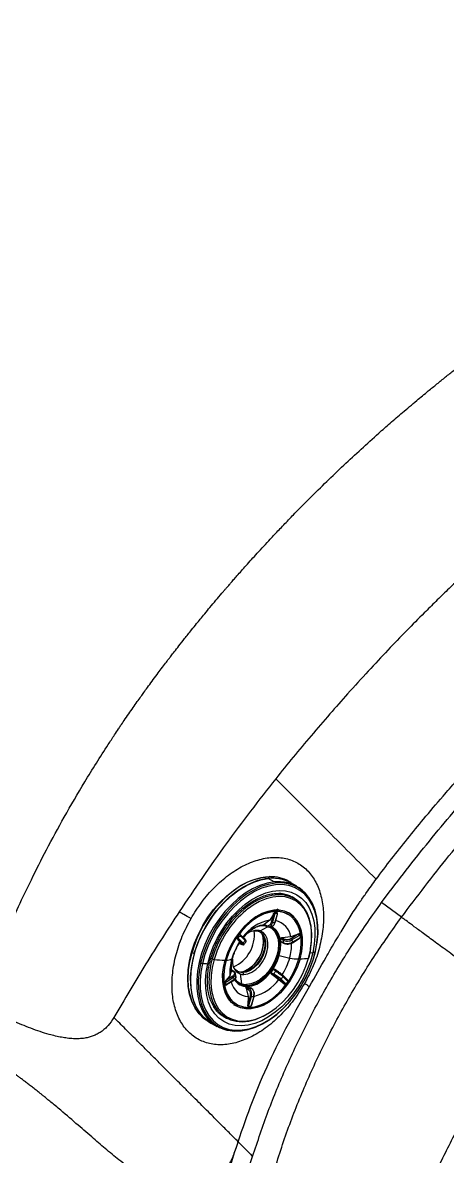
# Model space of a CAD drawing. Extents: x 943 to 1030, y 781 to 934.
# Drawn here: x 971 to 976.25, y 850.8 to 864.8 of the extents above; entities that cross this region are included whole.
import ezdxf

# ---------------------------------------------------------------- set-up
doc = ezdxf.new("R2010")
doc.units = 0
doc.header["$MEASUREMENT"] = 0
doc.layers.add('1', color=4, linetype='Continuous')

# ---------------------------------------------------------------- blocks, each defined once
blk = doc.blocks.new('AIRA')
at = {"layer": '1', "color": 3, "linetype": 'Continuous', "lineweight": 25}
for p, q in [((30.935, 51.023), (30.86, 51.066)), ((31.014, 51.026), (30.935, 51.023)), ((31.144, 51.015), (31.118, 51.03)), ((31.217, 50.969), (31.142, 51.012)), ((32.264, 50.768), (32.358, 50.895)), ((31.162, 50.835), (31.168, 50.832)), ((31.192, 50.812), (31.163, 50.83)), ((32.509, 50.587), (32.264, 50.768)), ((30.926, 50.625), (30.88, 50.549)), ((30.927, 50.625), (30.897, 50.52)), ((30.913, 50.516), (30.942, 50.621)), ((30.929, 50.631), (30.926, 50.625)), ((30.926, 50.625), (30.927, 50.625)), ((30.927, 50.625), (30.929, 50.631)), ((30.972, 50.621), (30.942, 50.516)), ((30.945, 50.518), (30.975, 50.623)), ((30.96, 50.658), (30.947, 50.666)), ((30.958, 50.654), (30.96, 50.654)), ((30.961, 50.639), (30.963, 50.639)), ((30.97, 50.691), (31.006, 50.672)), ((30.975, 50.622), (30.976, 50.629)), ((31.115, 50.618), (31.102, 50.626)), ((30.688, 50.418), (30.704, 50.42)), ((30.716, 50.424), (30.696, 50.423)), ((30.762, 50.418), (30.853, 50.469)), ((30.832, 50.477), (30.805, 50.491)), ((30.815, 50.487), (30.808, 50.487)), ((30.88, 50.549), (30.811, 50.496)), ((30.834, 50.483), (30.811, 50.496)), ((30.481, 50.317), (30.483, 50.314)), ((30.483, 50.314), (30.481, 50.317)), ((30.483, 50.314), (30.507, 50.282)), ((30.483, 50.314), (30.537, 50.262)), ((30.483, 50.314), (30.483, 50.314)), ((30.488, 50.353), (30.489, 50.354)), ((30.552, 50.268), (30.498, 50.319)), ((30.5, 50.344), (30.501, 50.345)), ((30.507, 50.282), (30.504, 50.274)), ((30.518, 50.369), (30.521, 50.366)), ((30.522, 50.365), (30.521, 50.366)), ((30.576, 50.314), (30.522, 50.365)), ((30.522, 50.352), (30.576, 50.301)), ((30.794, 50.373), (30.799, 50.364)), ((31.048, 50.303), (31.015, 50.323)), ((31.021, 50.286), (31.054, 50.268)), ((31.024, 50.281), (31.057, 50.263)), ((31.142, 50.344), (31.033, 50.332)), ((31.056, 50.318), (31.033, 50.332)), ((31.233, 50.377), (31.142, 50.344)), ((31.234, 50.377), (31.15, 50.323)), ((31.159, 50.31), (31.243, 50.363)), ((31.163, 50.271), (31.246, 50.324)), ((31.248, 50.33), (31.164, 50.277)), ((31.238, 50.379), (31.233, 50.377)), ((31.233, 50.377), (31.234, 50.377)), ((31.234, 50.377), (31.238, 50.379)), ((31.26, 50.357), (31.26, 50.355)), ((31.264, 50.361), (31.263, 50.363)), ((29.92, 50.152), (29.946, 50.137)), ((30.5, 50.268), (30.526, 50.255)), ((30.524, 50.256), (30.501, 50.268)), ((30.169, 50.072), (30.153, 50.081)), ((31.255, 50.072), (31.243, 50.078)), ((30.389, 49.864), (30.339, 49.806)), ((30.423, 49.859), (30.339, 49.806)), ((30.406, 49.931), (30.389, 49.864)), ((30.435, 49.918), (30.402, 49.938)), ((30.406, 49.931), (30.428, 49.918)), ((30.516, 49.886), (30.533, 49.766)), ((30.896, 49.904), (30.93, 49.886)), ((30.906, 49.882), (30.993, 49.819)), ((30.906, 49.882), (30.928, 49.87)), ((30.955, 49.921), (30.923, 49.941)), ((30.966, 49.927), (30.943, 49.941)), ((30.966, 49.927), (30.946, 49.939)), ((31.045, 49.868), (31.043, 49.868)), ((31.098, 49.816), (31.045, 49.868)), ((30.321, 49.764), (30.321, 49.765)), ((30.339, 49.806), (30.335, 49.803)), ((30.335, 49.803), (30.339, 49.806)), ((30.336, 49.766), (30.336, 49.767)), ((30.339, 49.806), (30.339, 49.806)), ((30.348, 49.792), (30.432, 49.846)), ((30.352, 49.754), (30.436, 49.807)), ((30.437, 49.813), (30.353, 49.759)), ((30.462, 49.85), (30.462, 49.856)), ((30.588, 49.727), (30.622, 49.709)), ((30.653, 49.709), (30.621, 49.728)), ((30.993, 49.819), (31.059, 49.765)), ((31.006, 49.816), (31.06, 49.765)), ((31.074, 49.77), (31.02, 49.821)), ((31.044, 49.855), (31.098, 49.803)), ((31.059, 49.765), (31.063, 49.762)), ((31.06, 49.765), (31.059, 49.765)), ((31.063, 49.762), (31.06, 49.765)), ((31.096, 49.778), (31.095, 49.777)), ((31.097, 49.817), (31.1, 49.814)), ((31.097, 49.774), (31.098, 49.776)), ((30.588, 49.71), (30.612, 49.606)), ((30.588, 49.71), (30.61, 49.697)), ((30.612, 49.606), (30.608, 49.505)), ((30.638, 49.61), (30.609, 49.505)), ((30.624, 49.501), (30.654, 49.606)), ((30.683, 49.606), (30.654, 49.501)), ((30.657, 49.503), (30.687, 49.607)), ((30.466, 49.513), (30.479, 49.505)), ((30.608, 49.505), (30.607, 49.5)), ((30.607, 49.5), (30.609, 49.505)), ((30.609, 49.505), (30.608, 49.505)), ((30.625, 49.476), (30.627, 49.476)), ((30.635, 49.483), (30.633, 49.483)), ((28.953, 49.349), (28.952, 49.347)), ((30.316, 49.355), (30.31, 49.359)), ((30.321, 49.357), (30.351, 49.34)), ((30.126, 49.293), (30.152, 49.279)), ((30.154, 49.282), (30.229, 49.239))]:
    blk.add_line(p, q, dxfattribs=at)
at = {"layer": '1', "color": 3, "linetype": 'Continuous', "lineweight": 25, "flags": 128}
for points in [[(29.957, 49.466), (29.954, 49.471), (29.917, 49.549), (29.89, 49.636), (29.873, 49.73), (29.868, 49.831), (29.873, 49.937), (29.888, 50.046), (29.915, 50.157), (29.951, 50.268), (29.998, 50.377), (30.053, 50.484), (30.116, 50.586), (30.187, 50.681), (30.264, 50.77), (30.346, 50.849), (30.431, 50.919), (30.52, 50.977), (30.61, 51.024), (30.699, 51.058), (30.788, 51.079), (30.874, 51.087)], [(30.154, 49.282), (30.128, 49.298), (30.067, 49.348), (30.015, 49.409), (29.972, 49.481), (29.939, 49.563), (29.916, 49.653), (29.904, 49.751), (29.902, 49.854), (29.912, 49.962), (29.932, 50.072), (29.963, 50.183), (30.004, 50.294), (30.054, 50.402), (30.113, 50.507), (30.179, 50.607), (30.253, 50.7), (30.332, 50.785), (30.416, 50.861), (30.503, 50.926), (30.592, 50.98), (30.682, 51.021), (30.772, 51.05), (30.86, 51.066)], [(29.946, 50.137), (29.983, 50.248), (30.029, 50.358), (30.085, 50.466), (30.149, 50.568), (30.22, 50.664), (30.297, 50.753), (30.379, 50.833), (30.466, 50.903), (30.555, 50.962), (30.645, 51.009), (30.735, 51.043), (30.824, 51.065), (30.911, 51.072), (30.993, 51.067), (31.071, 51.048), (31.143, 51.016), (31.191, 50.984)], [(30.935, 51.023), (30.847, 51.007), (30.757, 50.979), (30.667, 50.937), (30.578, 50.883), (30.49, 50.818), (30.407, 50.742), (30.327, 50.657), (30.254, 50.564), (30.187, 50.465), (30.129, 50.36), (30.078, 50.251), (30.038, 50.14), (30.007, 50.029)], [(31.324, 50.879), (31.314, 50.89), (31.254, 50.939), (31.186, 50.976), (31.112, 51), (31.032, 51.011), (30.948, 51.009), (30.86, 50.993), (30.771, 50.965), (30.682, 50.923), (30.593, 50.87), (30.506, 50.805), (30.423, 50.73), (30.344, 50.645), (30.271, 50.553), (30.205, 50.454), (30.147, 50.35), (30.097, 50.242), (30.057, 50.132), (30.026, 50.021)], [(31.445, 50.164), (31.465, 50.271), (31.474, 50.376), (31.473, 50.477), (31.461, 50.572), (31.439, 50.66), (31.407, 50.74), (31.365, 50.81), (31.314, 50.87), (31.254, 50.919), (31.188, 50.955), (31.115, 50.979), (31.036, 50.99), (30.953, 50.987), (30.868, 50.972), (30.78, 50.944), (30.692, 50.903), (30.605, 50.85), (30.52, 50.787), (30.438, 50.713), (30.361, 50.63), (30.289, 50.54), (30.224, 50.442), (30.167, 50.34), (30.118, 50.234), (30.078, 50.126), (30.048, 50.017)], [(30.114, 50.013), (30.143, 50.118), (30.182, 50.222), (30.23, 50.324), (30.287, 50.423), (30.351, 50.516), (30.422, 50.602), (30.498, 50.68), (30.578, 50.748), (30.661, 50.806), (30.746, 50.853), (30.831, 50.887), (30.915, 50.909), (30.996, 50.918), (31.074, 50.913), (31.147, 50.895), (31.214, 50.865), (31.274, 50.822), (31.326, 50.767), (31.369, 50.702), (31.402, 50.626), (31.425, 50.542), (31.438, 50.451), (31.44, 50.354), (31.432, 50.253), (31.413, 50.149)], [(31.361, 50.082), (31.384, 50.182), (31.398, 50.281), (31.4, 50.376), (31.392, 50.466), (31.373, 50.549), (31.344, 50.624), (31.306, 50.69), (31.258, 50.745), (31.202, 50.788), (31.139, 50.82), (31.07, 50.838), (30.995, 50.844), (30.917, 50.836), (30.837, 50.815), (30.755, 50.782), (30.674, 50.736), (30.616, 50.696)], [(31.385, 50.2), (31.396, 50.292), (31.399, 50.389), (31.391, 50.48), (31.372, 50.565), (31.342, 50.641), (31.303, 50.708), (31.255, 50.764), (31.198, 50.809), (31.133, 50.841), (31.063, 50.859), (30.987, 50.865), (30.907, 50.857), (30.825, 50.836), (30.742, 50.802), (30.66, 50.756), (30.644, 50.745)], [(31.448, 50.171), (31.468, 50.28), (31.478, 50.387), (31.477, 50.49), (31.464, 50.586), (31.442, 50.676), (31.409, 50.757), (31.366, 50.829), (31.324, 50.879)], [(31.213, 50.798), (31.184, 50.821), (31.158, 50.837)], [(31.168, 50.832), (31.202, 50.808), (31.221, 50.793)], [(31.255, 50.072), (31.276, 50.163), (31.286, 50.251), (31.284, 50.336), (31.272, 50.415), (31.249, 50.486), (31.216, 50.547), (31.174, 50.598), (31.122, 50.636), (31.064, 50.662), (30.999, 50.675), (30.93, 50.674), (30.858, 50.659), (30.784, 50.631), (30.71, 50.591), (30.638, 50.539), (30.57, 50.476), (30.506, 50.404), (30.449, 50.324), (30.4, 50.239), (30.359, 50.149), (30.328, 50.058)], [(30.96, 50.658), (30.888, 50.65), (30.813, 50.627), (30.738, 50.59), (30.664, 50.541), (30.593, 50.48), (30.527, 50.408), (30.467, 50.328), (30.416, 50.242), (30.374, 50.151), (30.342, 50.058)], [(31.241, 50.071), (31.262, 50.164), (31.271, 50.254), (31.269, 50.34), (31.254, 50.419), (31.229, 50.489), (31.192, 50.548), (31.146, 50.596), (31.091, 50.631), (31.028, 50.652), (30.96, 50.658)], [(30.868, 50.469), (30.903, 50.451), (30.939, 50.416), (30.966, 50.371), (30.983, 50.316), (30.989, 50.254), (30.984, 50.186), (30.968, 50.117), (30.942, 50.047), (30.907, 49.98), (30.864, 49.918), (30.815, 49.864), (30.761, 49.819), (30.705, 49.786), (30.648, 49.765), (30.593, 49.757)], [(30.597, 49.744), (30.654, 49.752), (30.713, 49.774), (30.771, 49.809), (30.827, 49.856), (30.878, 49.913), (30.922, 49.977), (30.958, 50.047), (30.984, 50.12), (30.999, 50.192), (31.003, 50.262), (30.995, 50.325), (30.976, 50.381), (30.947, 50.427), (30.908, 50.46), (30.891, 50.47)], [(30.808, 50.487), (30.751, 50.479), (30.719, 50.469)], [(30.818, 50.491), (30.759, 50.483), (30.741, 50.477)], [(30.998, 50.116), (31.013, 50.19), (31.017, 50.261), (31.009, 50.326), (30.99, 50.383), (30.959, 50.429), (30.92, 50.464), (30.89, 50.478)], [(30.494, 49.908), (30.503, 49.908), (30.552, 49.915), (30.602, 49.935), (30.651, 49.968), (30.697, 50.012), (30.737, 50.065), (30.769, 50.123), (30.792, 50.185), (30.805, 50.246), (30.806, 50.304), (30.796, 50.357), (30.777, 50.399)], [(30.799, 50.364), (30.812, 50.334), (30.821, 50.285), (30.82, 50.229), (30.808, 50.171), (30.787, 50.112), (30.756, 50.057), (30.718, 50.007), (30.675, 49.965), (30.628, 49.933), (30.581, 49.913), (30.534, 49.906)], [(30.76, 50.406), (30.772, 50.399), (30.8, 50.368), (30.82, 50.327), (30.829, 50.278), (30.828, 50.224), (30.817, 50.166), (30.795, 50.108), (30.765, 50.053), (30.728, 50.003), (30.685, 49.962), (30.639, 49.93), (30.591, 49.91), (30.546, 49.903)], [(30.562, 49.88), (30.61, 49.887), (30.659, 49.908), (30.707, 49.941), (30.752, 49.984), (30.791, 50.036), (30.823, 50.093), (30.845, 50.154), (30.857, 50.214), (30.859, 50.271), (30.849, 50.323), (30.829, 50.366), (30.799, 50.398), (30.762, 50.418)], [(29.878, 49.938), (29.893, 50.04), (29.92, 50.152)], [(31.413, 50.149), (31.384, 50.044), (31.345, 49.94), (31.297, 49.837), (31.24, 49.739), (31.176, 49.646), (31.105, 49.56), (31.029, 49.482), (30.949, 49.413), (30.866, 49.355), (30.781, 49.309), (30.696, 49.274), (30.612, 49.253), (30.531, 49.244), (30.453, 49.249), (30.38, 49.267), (30.313, 49.297), (30.253, 49.34), (30.201, 49.395), (30.158, 49.46), (30.125, 49.536), (30.102, 49.619), (30.089, 49.71), (30.087, 49.807), (30.095, 49.909), (30.114, 50.013)], [(30.226, 50.166), (30.226, 50.165), (30.192, 50.065)], [(30.393, 49.186), (30.442, 49.181), (30.527, 49.183), (30.614, 49.199), (30.703, 49.227), (30.792, 49.269), (30.881, 49.322), (30.968, 49.387), (31.051, 49.462), (31.13, 49.547), (31.203, 49.639), (31.269, 49.738), (31.327, 49.842), (31.377, 49.95), (31.418, 50.06), (31.448, 50.171)], [(29.946, 50.137), (29.92, 50.025), (29.904, 49.915), (29.899, 49.809), (29.904, 49.708), (29.921, 49.613), (29.948, 49.525), (29.986, 49.447), (30.033, 49.379), (30.089, 49.323), (30.153, 49.278), (30.204, 49.253)], [(30.007, 50.029), (29.987, 49.919), (29.977, 49.811), (29.978, 49.708), (29.99, 49.611), (30.013, 49.52), (30.046, 49.439), (30.08, 49.38)], [(30.026, 50.021), (30.006, 49.912), (29.996, 49.805), (29.998, 49.702), (30.01, 49.606), (30.032, 49.516), (30.065, 49.435), (30.108, 49.363), (30.16, 49.302), (30.22, 49.253), (30.288, 49.216), (30.363, 49.192), (30.393, 49.186)], [(30.048, 50.017), (30.028, 49.91), (30.019, 49.805), (30.02, 49.704), (30.032, 49.609), (30.054, 49.521), (30.087, 49.441), (30.129, 49.371), (30.18, 49.311), (30.239, 49.262), (30.306, 49.226), (30.379, 49.202), (30.457, 49.191), (30.54, 49.194), (30.626, 49.209), (30.713, 49.237), (30.801, 49.278), (30.888, 49.331), (30.973, 49.394), (31.055, 49.468), (31.098, 49.512)], [(30.192, 50.065), (30.169, 49.964), (30.156, 49.866), (30.153, 49.771), (30.161, 49.681), (30.18, 49.597), (30.209, 49.522), (30.247, 49.457), (30.295, 49.402), (30.351, 49.358), (30.414, 49.327), (30.483, 49.308), (30.558, 49.303), (30.636, 49.31), (30.696, 49.325)], [(31.255, 50.072), (31.224, 49.98), (31.183, 49.891), (31.134, 49.806), (31.077, 49.726), (31.013, 49.654), (30.945, 49.591), (30.873, 49.539), (30.799, 49.498), (30.725, 49.47), (30.653, 49.456), (30.584, 49.455), (30.519, 49.467), (30.461, 49.493), (30.409, 49.532), (30.367, 49.583), (30.334, 49.644), (30.311, 49.715), (30.299, 49.793), (30.297, 49.878), (30.307, 49.967), (30.328, 50.058)], [(30.342, 50.058), (30.321, 49.965), (30.312, 49.875), (30.314, 49.79), (30.329, 49.711), (30.355, 49.641), (30.391, 49.581), (30.437, 49.533), (30.492, 49.499), (30.555, 49.478), (30.623, 49.472)], [(30.602, 49.732), (30.66, 49.74), (30.72, 49.762), (30.78, 49.798), (30.837, 49.846), (30.889, 49.904), (30.935, 49.97), (30.971, 50.041), (30.998, 50.116)], [(30.623, 49.472), (30.696, 49.48), (30.77, 49.503), (30.846, 49.539), (30.92, 49.589), (30.991, 49.65), (31.056, 49.721), (31.116, 49.801), (31.167, 49.888), (31.209, 49.978), (31.241, 50.071)], [(30.696, 49.325), (30.716, 49.331), (30.798, 49.365), (30.879, 49.41), (30.959, 49.467), (31.035, 49.534), (31.107, 49.611), (31.173, 49.695), (31.233, 49.786), (31.284, 49.882), (31.327, 49.981), (31.361, 50.082)], [(30.126, 49.293), (30.063, 49.337), (30.007, 49.394), (29.96, 49.462), (29.922, 49.54), (29.895, 49.628), (29.878, 49.723), (29.872, 49.824), (29.878, 49.93), (29.878, 49.938)], [(30.466, 49.513), (30.424, 49.54), (30.378, 49.588), (30.341, 49.648), (30.316, 49.718), (30.301, 49.797), (30.299, 49.883), (30.304, 49.948)], [(30.546, 49.903), (30.504, 49.909), (30.479, 49.92)], [(30.13, 49.838), (30.129, 49.772), (30.138, 49.681), (30.157, 49.596), (30.186, 49.519), (30.225, 49.453), (30.274, 49.397), (30.331, 49.352), (30.395, 49.32), (30.466, 49.301), (30.541, 49.296), (30.621, 49.304), (30.703, 49.325), (30.786, 49.359), (30.795, 49.363)], [(31.094, 49.775), (31.095, 49.775), (31.096, 49.774), (31.096, 49.774), (31.097, 49.774), (31.097, 49.775), (31.096, 49.775), (31.096, 49.776), (31.095, 49.777)], [(30.457, 49.495), (30.506, 49.475), (30.571, 49.462), (30.64, 49.463), (30.712, 49.478), (30.786, 49.506), (30.86, 49.546), (30.915, 49.585)], [(30.683, 49.606), (30.685, 49.606), (30.686, 49.607), (30.687, 49.607), (30.687, 49.608), (30.687, 49.608), (30.686, 49.609), (30.685, 49.61), (30.684, 49.611)], [(30.312, 49.357), (30.343, 49.342), (30.372, 49.33)], [(30.381, 49.326), (30.337, 49.344), (30.316, 49.355)]]:
    blk.add_lwpolyline(points, dxfattribs=at)
at = {"layer": '1', "color": 3, "linetype": 'Continuous', "lineweight": 25}
for centre, radius, start, end in [((30.927, 50.311), 0.777, 93.1162, 127.3127), ((30.918, 50.607), 0.462, 61.032, 97.2626), ((30.879, 51.078), 0.0104, 59.3537, 121.4078), ((30.898, 50.64), 0.448, 60.6191, 91.7489), ((31, 50.59), 0.436, 36.8963, 88.1689), ((31.317, 49.763), 1.45, 126.4385, 164.4579), ((30.972, 50.508), 0.374, 59.2832, 86.502), ((31.354, 49.741), 1.23, 125.258, 164.4021), ((31.365, 49.737), 1.217, 127.9982, 159.3453), ((30.944, 50.657), 0.0365, 242.0836, 268.1202), ((31.007, 50.755), 0.0898, 234.7172, 239.9824), ((30.948, 50.644), 0.0146, 342.6473, 43.5061), ((30.949, 50.644), 0.0146, 342.6473, 43.5061), ((30.972, 50.625), 0.00344, 256.713, 323.4406), ((30.971, 50.037), 0.52, 100.1507, 144.9297), ((30.736, 50.18), 0.246, 99.3039, 127.5184), ((30.814, 50.184), 0.298, 92.9674, 123.9869), ((30.704, 50.442), 0.0216, 271.5038, 305.7387), ((30.719, 50.285), 0.14, 72.2507, 91.182), ((30.84, 50.422), 0.0729, 116.4067, 124.9287), ((30.802, 50.288), 0.194, 80.7963, 90.9707), ((30.838, 50.426), 0.0681, 113.5067, 116.339), ((30.914, 50.553), 0.0365, 242.0831, 268.1202), ((30.931, 50.254), 0.263, 87.6664, 93.9995), ((30.943, 50.52), 0.00354, 257.3487, 321.2875), ((30.902, 50.309), 0.242, 8.3523, 77.7718), ((31.151, 49.859), 0.77, 146.6994, 163.9332), ((30.256, 50.371), 0.435, 294.2233, 6.2717), ((30.487, 50.325), 0.0121, 250.3321, 329.0782), ((30.445, 50.283), 0.0813, 47.9345, 58.4486), ((30.447, 50.285), 0.0813, 47.9345, 58.4486), ((30.515, 50.359), 0.00988, 317.3193, 39.7912), ((31.168, 49.851), 0.744, 142.7708, 145.9372), ((30.399, 50.289), 0.405, 293.0054, 7.513), ((30.571, 50.309), 0.00689, 24.3777, 46.2447), ((30.567, 50.308), 0.0111, 320.6415, 20.1881), ((30.688, 50.253), 0.335, 5.607, 11.9863), ((30.721, 50.235), 0.335, 5.7811, 11.812), ((31.138, 50.305), 0.0214, 10.7988, 56.0064), ((30.768, 50.232), 0.398, 6.395, 11.1983), ((31.222, 50.359), 0.0214, 10.7989, 56.0054), ((31.243, 50.328), 0.00505, 310.8059, 19.2644), ((31.258, 50.362), 0.00557, 289.0886, 43.9921), ((31.257, 50.361), 0.00669, 295.0895, 1.8165), ((30.541, 50.274), 0.0121, 250.3302, 329.0785), ((30.027, 50.501), 1.458, 317.2853, 346.6285), ((30.561, 50.25), 0.59, 343.5454, 1.8048), ((31.161, 50.275), 0.00461, 233.9639, 295.4318), ((31.159, 50.275), 0.00526, 312.338, 17.7322), ((31.397, 50.218), 0.0705, 256.153, 283.2546), ((31.3, 50.438), 0.31, 291.3979, 297.9193), ((31.443, 50.169), 0.00508, 289.3005, 23.4226), ((30.05, 50.107), 0.0893, 241.3365, 254.6171), ((30.059, 50.134), 0.117, 253.8318, 264.9033), ((30.217, 52.022), 2.012, 265.1757, 267.0511), ((30.121, 50.032), 0.0201, 250.4153, 320.8667), ((31.153, 49.786), 1.025, 163.7931, 177.0701), ((30.199, 50.128), 0.0637, 242.3167, 264.1643), ((30.336, 51.582), 1.524, 264.6048, 269.7083), ((30.348, 50.206), 0.148, 267.744, 295.3556), ((30.967, 49.907), 0.58, 163.4453, 184.2907), ((30.854, 49.976), 0.451, 163.1449, 185.7806), ((30.398, 50.097), 0.0276, 297.4282, 341.7515), ((30.655, 50.052), 0.237, 175.4765, 200.9844), ((31.312, 51.086), 1.02, 252.0273, 259.5561), ((30.388, 50.296), 0.77, 326.6994, 343.9332), ((31.248, 50.705), 0.634, 259.0755, 269.4302), ((31.238, 50.804), 0.732, 271.3654, 279.6892), ((30.411, 49.842), 0.0214, 10.7988, 56.0065), ((30.561, 50.014), 0.135, 200.2279, 250.7279), ((30.559, 50.019), 0.14, 252.2507, 271.182), ((30.535, 49.885), 0.0213, 59.6049, 91.5427), ((30.525, 49.872), 0.037, 11.8146, 56.9051), ((30.402, 50.286), 0.625, 322.2512, 326.4568), ((30.435, 50.267), 0.625, 322.366, 326.3419), ((31.037, 49.861), 0.00988, 317.3192, 39.7914), ((30.327, 49.783), 0.0182, 252.3855, 301.4785), ((30.327, 49.781), 0.0182, 252.3855, 301.4785), ((30.327, 49.788), 0.0214, 10.7989, 56.0054), ((30.348, 49.758), 0.00526, 312.3382, 17.7321), ((30.633, 49.841), 0.236, 193.348, 264.8718), ((30.828, 49.89), 0.398, 186.395, 191.1983), ((30.432, 49.811), 0.00505, 310.8057, 19.2646), ((30.596, 49.912), 0.18, 211.7737, 271.9288), ((30.591, 49.92), 0.176, 214.5441, 271.9912), ((30.586, 49.927), 0.17, 217.0838, 251.6168), ((30.589, 49.943), 0.186, 252.2507, 271.182), ((30.601, 49.948), 0.221, 266.6279, 275.038), ((30.737, 49.794), 0.149, 194.3433, 199.6399), ((30.727, 49.791), 0.138, 199.632, 205.2055), ((30.557, 50.129), 0.535, 283.8527, 324.5882), ((31.01, 49.827), 0.0121, 250.3301, 329.0785), ((30.428, 50.271), 0.744, 322.7708, 325.9372), ((31.064, 49.776), 0.0121, 250.3321, 329.0782), ((31.095, 49.776), 0.0029, 4.2298, 66.8018), ((31.094, 49.811), 0.00688, 25.0208, 46.2506), ((31.09, 49.81), 0.0111, 320.6018, 20.6915), ((30.634, 49.929), 0.221, 266.8573, 274.8085), ((30.655, 49.642), 0.0365, 242.083, 268.1202), ((30.665, 49.869), 0.263, 267.6664, 273.9995), ((30.501, 49.685), 0.375, 212.534, 241.2389), ((30.432, 49.503), 0.0114, 327.6792, 50.4833), ((30.626, 49.537), 0.0365, 242.0836, 268.1202), ((30.625, 49.484), 0.00824, 261.091, 352.6908), ((30.626, 49.484), 0.0087, 276.3075, 351.3486), ((30.654, 49.505), 0.00354, 257.3491, 321.2871), ((30.444, 49.618), 0.435, 213.1677, 263.6809)]:
    blk.add_arc(centre, radius, start, end, dxfattribs=at)
for points, knots in [([(19.401, 53.874), (19.726, 54.199), (20.376, 54.85), (21.359, 55.833), (22.346, 56.82), (23.338, 57.812), (24.333, 58.806), (25.33, 59.803), (26.328, 60.801), (27.326, 61.799), (28.323, 62.797), (29.318, 63.792), (30.311, 64.785), (31.301, 65.775), (32.287, 66.761), (32.941, 67.414), (33.267, 67.741)], [0, 0, 0, 0, 0.071429, 0.142857, 0.214286, 0.285714, 0.357142, 0.42857, 0.499998, 0.571426, 0.642855, 0.714284, 0.785713, 0.857141, 0.928571, 1, 1, 1, 1]), ([(27.274, 49.527), (27.274, 49.527), (27.277, 49.533), (27.284, 49.554), (27.301, 49.598), (27.329, 49.67), (27.374, 49.786), (27.44, 49.951), (27.531, 50.173), (27.644, 50.435), (27.779, 50.733), (27.938, 51.065), (28.125, 51.434), (28.344, 51.837), (28.598, 52.272), (28.809, 52.608), (28.951, 52.825), (29.002, 52.902), (29.042, 52.961), (29.085, 53.024), (29.136, 53.098), (29.19, 53.176), (29.24, 53.247), (29.285, 53.31), (29.327, 53.368), (29.372, 53.431), (29.426, 53.505), (29.484, 53.582), (29.539, 53.657), (29.588, 53.721), (29.628, 53.773), (29.664, 53.82), (29.705, 53.873), (29.761, 53.945), (29.832, 54.035), (29.906, 54.127), (29.971, 54.207), (30.025, 54.274), (30.08, 54.341), (30.144, 54.418), (30.215, 54.503), (30.273, 54.57), (30.313, 54.618), (30.338, 54.647), (30.366, 54.679), (30.399, 54.717), (30.435, 54.759), (30.499, 54.831), (30.595, 54.94), (30.733, 55.092), (30.851, 55.22), (30.941, 55.316), (30.996, 55.374), (31.054, 55.435), (31.114, 55.497), (31.176, 55.561), (31.241, 55.627), (31.308, 55.695), (31.491, 55.879), (31.795, 56.174), (32.129, 56.479), (32.373, 56.694), (32.529, 56.828), (32.686, 56.961), (32.829, 57.079), (32.948, 57.175), (33.054, 57.261), (33.153, 57.339), (33.251, 57.415), (33.346, 57.488), (33.448, 57.565), (33.548, 57.64), (33.664, 57.725), (33.793, 57.818), (33.943, 57.922), (34.1, 58.03), (34.402, 58.232), (34.854, 58.516), (35.464, 58.863), (35.936, 59.105), (36.26, 59.26), (36.43, 59.339), (36.597, 59.415), (36.756, 59.484), (36.897, 59.545), (37.032, 59.601), (37.171, 59.658), (37.313, 59.715), (37.443, 59.765), (37.547, 59.804), (37.607, 59.826), (37.632, 59.836)], [0, 0, 0, 0, 0.000124, 0.001229, 0.004412, 0.009548, 0.016635, 0.029119, 0.045065, 0.064469, 0.085876, 0.110335, 0.137849, 0.168399, 0.201865, 0.238167, 0.247545, 0.253497, 0.256723, 0.261748, 0.268571, 0.274714, 0.28069, 0.285898, 0.290077, 0.294924, 0.301365, 0.308322, 0.314184, 0.319875, 0.32431, 0.327353, 0.331606, 0.337763, 0.345418, 0.354568, 0.361222, 0.366012, 0.371753, 0.378445, 0.386087, 0.39376, 0.396097, 0.398529, 0.401387, 0.404669, 0.408376, 0.412507, 0.423798, 0.437403, 0.453323, 0.458457, 0.463791, 0.469328, 0.475066, 0.481007, 0.487151, 0.493497, 0.500047, 0.538894, 0.577869, 0.590152, 0.603646, 0.618933, 0.631201, 0.640452, 0.649499, 0.658367, 0.665623, 0.674255, 0.682194, 0.691131, 0.699197, 0.710766, 0.72289, 0.73557, 0.74881, 0.795296, 0.84191, 0.888709, 0.901103, 0.913515, 0.925944, 0.937772, 0.948, 0.956647, 0.966841, 0.977926, 0.987212, 0.994572, 1, 1, 1, 1]), ([(34.85, 56.181), (34.651, 56.021), (34.251, 55.699), (33.815, 55.314), (33.523, 55.048), (33.374, 54.91), (33.227, 54.771), (33.08, 54.631), (32.935, 54.489), (32.766, 54.322), (32.568, 54.122), (32.337, 53.882), (32.094, 53.623), (31.854, 53.359), (31.618, 53.093), (31.393, 52.832), (31.17, 52.566), (31.026, 52.387), (30.954, 52.298)], [0, 0, 0, 0, 0.138747, 0.279652, 0.316543, 0.353387, 0.390193, 0.426971, 0.463721, 0.500445, 0.556545, 0.616899, 0.681511, 0.750389, 0.810768, 0.875252, 0.937728, 1, 1, 1, 1]), ([(32.358, 50.895), (32.545, 51.137), (32.92, 51.623), (33.525, 52.316), (34.16, 52.982), (34.826, 53.617), (35.519, 54.222), (36.004, 54.597), (36.247, 54.784)], [0, 0, 0, 0, 0.166666, 0.333332, 0.5, 0.666668, 0.833334, 1, 1, 1, 1]), ([(32.509, 50.587), (32.703, 50.841), (33.089, 51.35), (33.716, 52.074), (34.375, 52.767), (35.068, 53.426), (35.792, 54.053), (36.3, 54.439), (36.555, 54.632)], [0, 0, 0, 0, 0.166888, 0.333537, 0.499998, 0.666419, 0.833132, 1, 1, 1, 1]), ([(32.196, 51.056), (32.259, 51.14), (32.386, 51.308), (32.582, 51.555), (32.794, 51.814), (32.969, 52.02), (33.105, 52.175), (33.187, 52.268), (33.269, 52.36), (33.352, 52.452), (33.421, 52.527), (33.485, 52.596), (33.548, 52.663), (33.631, 52.752), (33.723, 52.848), (33.813, 52.941), (33.89, 53.019), (33.952, 53.082), (33.99, 53.119), (34.006, 53.136)], [0, 0, 0, 0, 0.114289, 0.228578, 0.342868, 0.477735, 0.522539, 0.567343, 0.612148, 0.656952, 0.701756, 0.723555, 0.758549, 0.802218, 0.856167, 0.903096, 0.942712, 0.975013, 1, 1, 1, 1]), ([(30.954, 52.298), (30.747, 52.032), (30.33, 51.498), (29.951, 50.936), (29.76, 50.654)], [0, 0, 0, 0, 0.497132, 1, 1, 1, 1]), ([(32.196, 51.057), (31.982, 51.27), (31.569, 51.684), (31.155, 52.098), (30.954, 52.298)], [0, 0, 0, 0, 0.516791, 1, 1, 1, 1]), ([(29.907, 50.57), (29.95, 50.64), (30.036, 50.779), (30.195, 50.96), (30.368, 51.112), (30.55, 51.227), (30.735, 51.301), (30.915, 51.333), (31.083, 51.319), (31.233, 51.261), (31.359, 51.162), (31.456, 51.024), (31.52, 50.853), (31.55, 50.656), (31.543, 50.44), (31.5, 50.214), (31.425, 49.985), (31.349, 49.84), (31.311, 49.768)], [0, 0, 0, 0, 0.062499, 0.124999, 0.187559, 0.250001, 0.312473, 0.375001, 0.437526, 0.5, 0.562468, 0.625, 0.68754, 0.75, 0.812475, 0.875, 0.937502, 1, 1, 1, 1]), ([(31.373, 49.732), (31.441, 49.853), (31.52, 49.993), (31.62, 50.168), (31.671, 50.256), (31.719, 50.336), (31.749, 50.386), (31.824, 50.512), (31.897, 50.628), (31.979, 50.75), (32.016, 50.804), (32.09, 50.911), (32.157, 51.003), (32.196, 51.056)], [0, 0, 0, 0, 0.266833, 0.30797, 0.387617, 0.463546, 0.48671, 0.500007, 0.745403, 0.749839, 0.782569, 0.871525, 1, 1, 1, 1]), ([(30.136, 50.019), (30.14, 50.035), (30.152, 50.083), (30.178, 50.163), (30.217, 50.258), (30.264, 50.349), (30.317, 50.437), (30.377, 50.521), (30.442, 50.597), (30.511, 50.667), (30.584, 50.728), (30.659, 50.779), (30.734, 50.821), (30.81, 50.852), (30.884, 50.873), (30.955, 50.882), (31.024, 50.881), (31.088, 50.868), (31.136, 50.851), (31.16, 50.835), (31.167, 50.831)], [0, 0, 0, 0, 0.030848, 0.089931, 0.149067, 0.208224, 0.267387, 0.32654, 0.385663, 0.44474, 0.50376, 0.562717, 0.62162, 0.680497, 0.73939, 0.798398, 0.857682, 0.917444, 0.977853, 1, 1, 1, 1]), ([(30.669, 47.633), (30.732, 47.82), (30.856, 48.192), (31.081, 48.736), (31.333, 49.269), (31.614, 49.786), (31.922, 50.289), (32.15, 50.608), (32.264, 50.768)], [0, 0, 0, 0, 0.1666667, 0.333332, 0.5000003, 0.6666671, 0.833333, 1, 1, 1, 1]), ([(29.76, 50.654), (29.621, 50.44), (29.343, 50.011), (29.084, 49.57), (28.953, 49.349)], [0, 0, 0, 0, 0.49835, 1, 1, 1, 1]), ([(31.311, 49.768), (31.268, 49.698), (31.181, 49.559), (31.022, 49.378), (30.85, 49.226), (30.667, 49.111), (30.482, 49.036), (30.303, 49.005), (30.134, 49.019), (29.985, 49.077), (29.859, 49.176), (29.762, 49.314), (29.697, 49.485), (29.668, 49.682), (29.674, 49.898), (29.717, 50.124), (29.793, 50.353), (29.869, 50.498), (29.907, 50.57)], [0, 0, 0, 0, 0.062501, 0.125001, 0.187541, 0.250001, 0.312473, 0.375001, 0.437532, 0.5, 0.562464, 0.625, 0.687502, 0.750001, 0.812501, 0.875, 0.9375, 1, 1, 1, 1]), ([(29.907, 50.57), (29.875, 50.588), (29.822, 50.619), (29.778, 50.644), (29.76, 50.654)], [0, 0, 0, 0, 0.581435, 1, 1, 1, 1]), ([(30.712, 50.588), (30.729, 50.598), (30.776, 50.629), (30.857, 50.657), (30.917, 50.663), (30.947, 50.666)], [0, 0, 0, 0, 0.211739, 0.605869, 1, 1, 1, 1]), ([(30.914, 47.389), (30.974, 47.579), (31.095, 47.96), (31.317, 48.516), (31.569, 49.059), (31.852, 49.587), (32.162, 50.099), (32.394, 50.424), (32.509, 50.587)], [0, 0, 0, 0, 0.166667, 0.333333, 0.5, 0.666668, 0.833334, 1, 1, 1, 1]), ([(30.958, 50.654), (30.955, 50.653), (30.95, 50.653), (30.942, 50.647), (30.934, 50.64), (30.93, 50.634), (30.929, 50.631)], [0, 0, 0, 0, 0.247558, 0.500834, 0.753648, 1, 1, 1, 1]), ([(30.942, 50.621), (30.943, 50.624), (30.946, 50.629), (30.951, 50.635), (30.956, 50.639), (30.96, 50.639), (30.961, 50.639)], [0, 0, 0, 0, 0.279486, 0.559002, 0.779415, 1, 1, 1, 1]), ([(30.947, 50.666), (30.976, 50.664), (31.032, 50.661), (31.079, 50.637), (31.101, 50.625)], [0, 0, 0, 0, 0.517955, 1, 1, 1, 1]), ([(30.971, 50.648), (30.969, 50.65), (30.966, 50.653), (30.962, 50.653), (30.96, 50.654)], [0, 0, 0, 0, 0.457545, 1, 1, 1, 1]), ([(30.963, 50.639), (30.965, 50.639), (30.969, 50.638), (30.972, 50.634), (30.973, 50.628), (30.972, 50.623), (30.972, 50.621)], [0, 0, 0, 0, 0.279658, 0.559227, 0.779582, 1, 1, 1, 1]), ([(30.976, 50.629), (30.976, 50.629), (30.977, 50.632), (30.976, 50.638), (30.973, 50.645), (30.97, 50.648), (30.969, 50.65)], [0, 0, 0, 0, 0.043551, 0.357422, 0.677166, 1, 1, 1, 1]), ([(31.27, 50.254), (31.272, 50.274), (31.276, 50.332), (31.263, 50.419), (31.232, 50.513), (31.182, 50.586), (31.139, 50.631), (31.109, 50.643), (31.105, 50.644)], [0, 0, 0, 0, 0.109157, 0.324311, 0.539465, 0.754619, 0.969773, 1, 1, 1, 1]), ([(33.546, 49.823), (33.476, 49.875), (33.334, 49.979), (33.14, 50.123), (32.964, 50.252), (32.812, 50.364), (32.69, 50.454), (32.598, 50.522), (32.536, 50.568), (32.518, 50.581), (32.509, 50.587)], [0, 0, 0, 0, 0.126367, 0.254925, 0.384372, 0.51335, 0.640532, 0.764697, 0.884798, 1, 1, 1, 1]), ([(30.555, 50.334), (30.558, 50.338), (30.575, 50.36), (30.607, 50.392), (30.65, 50.428), (30.69, 50.455), (30.721, 50.471), (30.735, 50.475), (30.74, 50.476)], [0, 0, 0, 0, 0.051963, 0.265755, 0.476628, 0.684258, 0.889333, 1, 1, 1, 1]), ([(30.704, 50.42), (30.71, 50.42), (30.728, 50.419), (30.747, 50.415), (30.757, 50.407), (30.76, 50.405)], [0, 0, 0, 0, 0.276181, 0.849007, 1, 1, 1, 1]), ([(30.811, 50.496), (30.809, 50.495), (30.806, 50.494), (30.804, 50.493), (30.803, 50.492), (30.803, 50.491), (30.804, 50.491), (30.805, 50.491), (30.805, 50.491)], [0, 0, 0, 0, 0.298269, 0.57514, 0.701514, 0.809419, 0.905747, 1, 1, 1, 1]), ([(30.834, 50.483), (30.833, 50.483), (30.833, 50.481), (30.833, 50.479), (30.833, 50.478)], [0, 0, 0, 0, 0.481432, 1, 1, 1, 1]), ([(30.833, 50.478), (30.833, 50.477), (30.834, 50.475), (30.835, 50.474), (30.837, 50.473), (30.838, 50.473), (30.839, 50.473)], [0, 0, 0, 0, 0.259419, 0.518943, 0.768457, 1, 1, 1, 1]), ([(30.897, 50.52), (30.894, 50.513), (30.888, 50.497), (30.871, 50.482), (30.852, 50.476), (30.84, 50.481), (30.834, 50.483)], [0, 0, 0, 0, 0.249775, 0.50014, 0.75045, 1, 1, 1, 1]), ([(30.839, 50.473), (30.846, 50.469), (30.855, 50.465), (30.863, 50.467), (30.864, 50.468)], [0, 0, 0, 0, 0.887428, 1, 1, 1, 1]), ([(30.863, 50.467), (30.87, 50.467), (30.879, 50.468), (30.887, 50.468), (30.889, 50.467)], [0, 0, 0, 0, 0.779735, 1, 1, 1, 1]), ([(30.864, 50.468), (30.87, 50.469), (30.884, 50.471), (30.902, 50.489), (30.909, 50.507), (30.913, 50.516)], [0, 0, 0, 0, 0.303875, 0.65192, 1, 1, 1, 1]), ([(30.942, 50.516), (30.938, 50.507), (30.931, 50.489), (30.912, 50.473), (30.897, 50.465), (30.889, 50.468), (30.888, 50.468)], [0, 0, 0, 0, 0.321733, 0.643435, 0.965114, 1, 1, 1, 1]), ([(30.488, 50.353), (30.486, 50.35), (30.482, 50.344), (30.479, 50.333), (30.479, 50.324), (30.48, 50.319), (30.481, 50.317)], [0, 0, 0, 0, 0.247675, 0.501043, 0.753791, 1, 1, 1, 1]), ([(30.518, 50.369), (30.516, 50.369), (30.512, 50.37), (30.504, 50.368), (30.496, 50.363), (30.491, 50.357), (30.489, 50.354)], [0, 0, 0, 0, 0.2466399, 0.4995245, 0.7526842, 1, 1, 1, 1]), ([(30.498, 50.319), (30.497, 50.321), (30.494, 50.324), (30.494, 50.331), (30.496, 50.338), (30.499, 50.342), (30.5, 50.344)], [0, 0, 0, 0, 0.279486, 0.559002, 0.779415, 1, 1, 1, 1]), ([(30.501, 50.345), (30.503, 50.348), (30.507, 50.352), (30.513, 50.355), (30.518, 50.355), (30.521, 50.353), (30.522, 50.352)], [0, 0, 0, 0, 0.279658, 0.559227, 0.779582, 1, 1, 1, 1]), ([(30.562, 50.249), (30.569, 50.259), (30.578, 50.272), (30.587, 50.284), (30.589, 50.287)], [0, 0, 0, 0, 0.77954, 1, 1, 1, 1]), ([(30.576, 50.301), (30.58, 50.297), (30.588, 50.289), (30.587, 50.286), (30.587, 50.285)], [0, 0, 0, 0, 0.549391, 1, 1, 1, 1]), ([(30.587, 50.285), (30.588, 50.286), (30.589, 50.289), (30.588, 50.296), (30.584, 50.304), (30.58, 50.309), (30.577, 50.312)], [0, 0, 0, 0, 0.2532638, 0.5050969, 0.7539483, 1, 1, 1, 1]), ([(30.76, 50.405), (30.767, 50.401), (30.78, 50.393), (30.79, 50.378), (30.794, 50.371)], [0, 0, 0, 0, 0.528009, 1, 1, 1, 1]), ([(31.033, 50.332), (31.031, 50.332), (31.026, 50.331), (31.021, 50.33), (31.018, 50.328), (31.016, 50.326), (31.015, 50.325), (31.015, 50.323), (31.015, 50.323)], [0, 0, 0, 0, 0.2982634, 0.575128, 0.7015064, 0.8094147, 0.9057447, 1, 1, 1, 1]), ([(31.021, 50.286), (31.021, 50.285), (31.021, 50.284), (31.023, 50.282), (31.024, 50.281), (31.025, 50.28)], [0, 0, 0, 0, 0.3205191, 0.6479882, 1, 1, 1, 1]), ([(31.052, 50.314), (31.051, 50.313), (31.05, 50.311), (31.049, 50.308), (31.048, 50.305), (31.048, 50.304), (31.048, 50.303)], [0, 0, 0, 0, 0.2594194, 0.5189434, 0.7684571, 1, 1, 1, 1]), ([(31.048, 50.303), (31.056, 50.299), (31.072, 50.292), (31.102, 50.291), (31.134, 50.296), (31.15, 50.305), (31.159, 50.31)], [0, 0, 0, 0, 0.249978, 0.499965, 0.74997, 1, 1, 1, 1]), ([(31.056, 50.318), (31.055, 50.318), (31.053, 50.317), (31.052, 50.315), (31.052, 50.314)], [0, 0, 0, 0, 0.481432, 1, 1, 1, 1]), ([(31.15, 50.323), (31.143, 50.32), (31.128, 50.312), (31.102, 50.308), (31.075, 50.309), (31.062, 50.315), (31.056, 50.318)], [0, 0, 0, 0, 0.249775, 0.50014, 0.75045, 1, 1, 1, 1]), ([(31.262, 50.366), (31.261, 50.368), (31.26, 50.374), (31.254, 50.379), (31.247, 50.381), (31.241, 50.38), (31.238, 50.379)], [0, 0, 0, 0, 0.247558, 0.500834, 0.753648, 1, 1, 1, 1]), ([(31.243, 50.363), (31.245, 50.364), (31.249, 50.366), (31.255, 50.365), (31.258, 50.362), (31.259, 50.358), (31.26, 50.357)], [0, 0, 0, 0, 0.279486, 0.559002, 0.779415, 1, 1, 1, 1]), ([(31.246, 50.324), (31.248, 50.325), (31.25, 50.327), (31.255, 50.332), (31.26, 50.34), (31.263, 50.349), (31.264, 50.356), (31.264, 50.359), (31.264, 50.361)], [0, 0, 0, 0, 0.127396, 0.252037, 0.497703, 0.744564, 0.870652, 1, 1, 1, 1]), ([(31.26, 50.355), (31.26, 50.352), (31.26, 50.347), (31.257, 50.34), (31.253, 50.334), (31.249, 50.331), (31.248, 50.33)], [0, 0, 0, 0, 0.279658, 0.559227, 0.779582, 1, 1, 1, 1]), ([(30.425, 50.088), (30.427, 50.098), (30.436, 50.128), (30.457, 50.179), (30.482, 50.231), (30.502, 50.26), (30.509, 50.271)], [0, 0, 0, 0, 0.161539, 0.485774, 0.812481, 1, 1, 1, 1]), ([(30.537, 50.262), (30.541, 50.259), (30.548, 50.252), (30.548, 50.247), (30.54, 50.248), (30.529, 50.253), (30.524, 50.256)], [0, 0, 0, 0, 0.249775, 0.50014, 0.75045, 1, 1, 1, 1]), ([(30.524, 50.256), (30.524, 50.255), (30.526, 50.255), (30.527, 50.255), (30.528, 50.254)], [0, 0, 0, 0, 0.481439, 1, 1, 1, 1]), ([(30.527, 50.254), (30.532, 50.253), (30.54, 50.249), (30.551, 50.247), (30.56, 50.248), (30.562, 50.251), (30.563, 50.252)], [0, 0, 0, 0, 0.247487, 0.49707, 0.748346, 1, 1, 1, 1]), ([(30.563, 50.252), (30.563, 50.253), (30.564, 50.255), (30.556, 50.263), (30.552, 50.268)], [0, 0, 0, 0, 0.445643, 1, 1, 1, 1]), ([(31.164, 50.277), (31.156, 50.272), (31.139, 50.263), (31.107, 50.258), (31.077, 50.259), (31.061, 50.265), (31.054, 50.268)], [0, 0, 0, 0, 0.25003, 0.500035, 0.750022, 1, 1, 1, 1]), ([(31.064, 50.264), (31.064, 50.263), (31.062, 50.263), (31.06, 50.262), (31.057, 50.263), (31.055, 50.264), (31.054, 50.266), (31.054, 50.268), (31.054, 50.268)], [0, 0, 0, 0, 0.124722, 0.249344, 0.5, 0.750656, 0.875278, 1, 1, 1, 1]), ([(31.064, 50.264), (31.071, 50.261), (31.084, 50.256), (31.11, 50.255), (31.136, 50.26), (31.151, 50.268), (31.158, 50.271)], [0, 0, 0, 0, 0.249817, 0.500222, 0.750496, 1, 1, 1, 1]), ([(31.364, 50.084), (31.369, 50.1), (31.379, 50.137), (31.385, 50.174), (31.388, 50.194)], [0, 0, 0, 0, 0.453896, 1, 1, 1, 1]), ([(30.311, 49.36), (30.299, 49.366), (30.269, 49.384), (30.227, 49.425), (30.187, 49.48), (30.154, 49.544), (30.13, 49.616), (30.115, 49.694), (30.108, 49.779), (30.111, 49.868), (30.121, 49.949), (30.132, 50), (30.136, 50.019)], [0, 0, 0, 0, 0.07019, 0.180764, 0.290618, 0.399355, 0.507105, 0.614203, 0.720961, 0.827587, 0.934188, 1, 1, 1, 1]), ([(30.405, 49.945), (30.405, 49.949), (30.404, 49.965), (30.407, 50.002), (30.414, 50.048), (30.422, 50.077), (30.425, 50.088)], [0, 0, 0, 0, 0.08665, 0.440329, 0.798038, 1, 1, 1, 1]), ([(30.428, 49.918), (30.433, 49.914), (30.443, 49.906), (30.446, 49.89), (30.44, 49.873), (30.429, 49.864), (30.423, 49.859)], [0, 0, 0, 0, 0.249817, 0.500222, 0.750496, 1, 1, 1, 1]), ([(30.428, 49.918), (30.429, 49.918), (30.43, 49.919), (30.432, 49.919), (30.434, 49.919), (30.435, 49.919), (30.435, 49.918)], [0, 0, 0, 0, 0.234968, 0.469749, 0.941971, 1, 1, 1, 1]), ([(30.432, 49.846), (30.439, 49.851), (30.452, 49.862), (30.46, 49.877), (30.457, 49.884), (30.457, 49.886)], [0, 0, 0, 0, 0.434356, 0.868669, 1, 1, 1, 1]), ([(30.48, 49.921), (30.473, 49.925), (30.457, 49.935), (30.442, 49.954), (30.436, 49.972), (30.434, 49.977)], [0, 0, 0, 0, 0.367173, 0.812675, 1, 1, 1, 1]), ([(30.458, 49.886), (30.457, 49.889), (30.456, 49.895), (30.451, 49.904), (30.445, 49.912), (30.438, 49.917), (30.435, 49.919)], [0, 0, 0, 0, 0.247393, 0.4962841, 0.7469215, 1, 1, 1, 1]), ([(30.463, 49.854), (30.461, 49.863), (30.459, 49.874), (30.458, 49.885), (30.458, 49.888)], [0, 0, 0, 0, 0.779042, 1, 1, 1, 1]), ([(30.498, 49.913), (30.494, 49.913), (30.487, 49.915), (30.482, 49.919), (30.48, 49.921)], [0, 0, 0, 0, 0.583358, 1, 1, 1, 1]), ([(30.535, 49.906), (30.529, 49.906), (30.515, 49.906), (30.504, 49.91), (30.498, 49.913)], [0, 0, 0, 0, 0.4331592, 1, 1, 1, 1]), ([(30.896, 49.904), (30.896, 49.903), (30.895, 49.902), (30.895, 49.899), (30.895, 49.896), (30.897, 49.892), (30.9, 49.887), (30.904, 49.884), (30.906, 49.882)], [0, 0, 0, 0, 0.094225, 0.190494, 0.2983, 0.424533, 0.701624, 1, 1, 1, 1]), ([(30.946, 49.939), (30.944, 49.94), (30.94, 49.943), (30.934, 49.945), (30.93, 49.945), (30.927, 49.944), (30.925, 49.943), (30.924, 49.941), (30.923, 49.941)], [0, 0, 0, 0, 0.298252, 0.575106, 0.701493, 0.809407, 0.905741, 1, 1, 1, 1]), ([(30.928, 49.87), (30.928, 49.871), (30.927, 49.872), (30.927, 49.874), (30.926, 49.877), (30.927, 49.881), (30.929, 49.884), (30.929, 49.885), (30.93, 49.886)], [0, 0, 0, 0, 0.1247216, 0.2493439, 0.5000001, 0.7506559, 0.8752779, 1, 1, 1, 1]), ([(30.928, 49.87), (30.935, 49.867), (30.948, 49.86), (30.97, 49.845), (30.991, 49.829), (31.001, 49.82), (31.006, 49.816)], [0, 0, 0, 0, 0.249817, 0.500222, 0.750496, 1, 1, 1, 1]), ([(31.02, 49.821), (31.015, 49.826), (31.003, 49.837), (30.979, 49.855), (30.953, 49.873), (30.937, 49.882), (30.93, 49.886)], [0, 0, 0, 0, 0.2500296, 0.5000347, 0.750022, 1, 1, 1, 1]), ([(30.964, 49.927), (30.964, 49.927), (30.962, 49.927), (30.959, 49.925), (30.957, 49.924), (30.956, 49.922), (30.955, 49.921)], [0, 0, 0, 0, 0.259419, 0.518943, 0.768457, 1, 1, 1, 1]), ([(30.955, 49.921), (30.962, 49.916), (30.977, 49.907), (31.003, 49.889), (31.027, 49.87), (31.038, 49.86), (31.044, 49.855)], [0, 0, 0, 0, 0.249978, 0.4999653, 0.7499704, 1, 1, 1, 1]), ([(30.968, 49.926), (30.968, 49.926), (30.967, 49.927), (30.965, 49.927), (30.964, 49.927)], [0, 0, 0, 0, 0.481432, 1, 1, 1, 1]), ([(31.043, 49.868), (31.039, 49.873), (31.029, 49.882), (31.008, 49.898), (30.987, 49.914), (30.974, 49.922), (30.968, 49.926)], [0, 0, 0, 0, 0.2497752, 0.5001399, 0.7504503, 1, 1, 1, 1]), ([(30.335, 49.803), (30.333, 49.8), (30.328, 49.795), (30.324, 49.785), (30.321, 49.775), (30.321, 49.769), (30.321, 49.765)], [0, 0, 0, 0, 0.246603, 0.499388, 0.752586, 1, 1, 1, 1]), ([(30.321, 49.764), (30.322, 49.761), (30.324, 49.756), (30.329, 49.751), (30.335, 49.749), (30.34, 49.751), (30.343, 49.752)], [0, 0, 0, 0, 0.247558, 0.500834, 0.753648, 1, 1, 1, 1]), ([(30.336, 49.767), (30.336, 49.77), (30.336, 49.775), (30.339, 49.782), (30.343, 49.789), (30.347, 49.791), (30.348, 49.792)], [0, 0, 0, 0, 0.279658, 0.559227, 0.779582, 1, 1, 1, 1]), ([(30.353, 49.759), (30.351, 49.758), (30.347, 49.756), (30.341, 49.757), (30.338, 49.761), (30.337, 49.764), (30.336, 49.766)], [0, 0, 0, 0, 0.279486, 0.559002, 0.779415, 1, 1, 1, 1]), ([(30.344, 49.751), (30.345, 49.751), (30.348, 49.751), (30.35, 49.753), (30.352, 49.754)], [0, 0, 0, 0, 0.243543, 1, 1, 1, 1]), ([(30.435, 49.807), (30.44, 49.81), (30.449, 49.817), (30.458, 49.83), (30.463, 49.84), (30.462, 49.845), (30.462, 49.846)], [0, 0, 0, 0, 0.310168, 0.618175, 0.92748, 1, 1, 1, 1]), ([(30.461, 49.856), (30.462, 49.853), (30.465, 49.845), (30.457, 49.829), (30.444, 49.818), (30.437, 49.813)], [0, 0, 0, 0, 0.183806, 0.591883, 1, 1, 1, 1]), ([(30.49, 47.813), (30.547, 47.98), (30.662, 48.313), (30.869, 48.801), (31.109, 49.273), (31.285, 49.579), (31.373, 49.732)], [0, 0, 0, 0, 0.250001, 0.499992, 0.749974, 1, 1, 1, 1]), ([(30.588, 49.727), (30.588, 49.727), (30.587, 49.727), (30.586, 49.726), (30.585, 49.725), (30.585, 49.722), (30.585, 49.717), (30.587, 49.712), (30.588, 49.71)], [0, 0, 0, 0, 0.094015, 0.190109, 0.297726, 0.423718, 0.701029, 1, 1, 1, 1]), ([(30.63, 49.723), (30.63, 49.723), (30.629, 49.724), (30.627, 49.725), (30.625, 49.727), (30.623, 49.728), (30.621, 49.728), (30.621, 49.728)], [0, 0, 0, 0, 0.063826, 0.342258, 0.580057, 0.792351, 1, 1, 1, 1]), ([(31.063, 49.762), (31.065, 49.762), (31.07, 49.76), (31.079, 49.762), (31.087, 49.767), (31.092, 49.772), (31.094, 49.775)], [0, 0, 0, 0, 0.246603, 0.499388, 0.752586, 1, 1, 1, 1]), ([(31.095, 49.777), (31.093, 49.775), (31.089, 49.77), (31.083, 49.767), (31.078, 49.767), (31.075, 49.769), (31.074, 49.77)], [0, 0, 0, 0, 0.279658, 0.559227, 0.779582, 1, 1, 1, 1]), ([(31.098, 49.803), (31.099, 49.802), (31.102, 49.798), (31.102, 49.791), (31.1, 49.784), (31.097, 49.78), (31.096, 49.778)], [0, 0, 0, 0, 0.279486, 0.559002, 0.779415, 1, 1, 1, 1]), ([(31.098, 49.776), (31.099, 49.777), (31.101, 49.781), (31.104, 49.787), (31.106, 49.797), (31.105, 49.805), (31.103, 49.811), (31.101, 49.813), (31.1, 49.814)], [0, 0, 0, 0, 0.12311, 0.245006, 0.48896, 0.738361, 0.867122, 1, 1, 1, 1]), ([(31.311, 49.768), (31.321, 49.762), (31.342, 49.75), (31.362, 49.738), (31.373, 49.732)], [0, 0, 0, 0, 0.500304, 1, 1, 1, 1]), ([(30.61, 49.697), (30.611, 49.698), (30.611, 49.7), (30.613, 49.702), (30.615, 49.705), (30.618, 49.708), (30.62, 49.708), (30.621, 49.709), (30.622, 49.709)], [0, 0, 0, 0, 0.1247216, 0.2493439, 0.5000002, 0.7506559, 0.8752779, 1, 1, 1, 1]), ([(30.61, 49.697), (30.616, 49.693), (30.628, 49.685), (30.638, 49.662), (30.643, 49.635), (30.64, 49.618), (30.638, 49.61)], [0, 0, 0, 0, 0.2498164, 0.5002216, 0.7504954, 1, 1, 1, 1]), ([(30.654, 49.606), (30.656, 49.616), (30.66, 49.636), (30.655, 49.667), (30.642, 49.694), (30.629, 49.704), (30.622, 49.709)], [0, 0, 0, 0, 0.25003, 0.500035, 0.750022, 1, 1, 1, 1]), ([(30.653, 49.709), (30.659, 49.704), (30.672, 49.694), (30.684, 49.667), (30.689, 49.636), (30.685, 49.616), (30.683, 49.606)], [0, 0, 0, 0, 0.249978, 0.499965, 0.74997, 1, 1, 1, 1]), ([(30.659, 49.704), (30.659, 49.704), (30.658, 49.706), (30.657, 49.708), (30.655, 49.709), (30.653, 49.709), (30.653, 49.709)], [0, 0, 0, 0, 0.259415, 0.518936, 0.76845, 1, 1, 1, 1]), ([(30.684, 49.611), (30.685, 49.619), (30.689, 49.636), (30.687, 49.655), (30.683, 49.663), (30.683, 49.663)], [0, 0, 0, 0, 0.483892, 0.968927, 1, 1, 1, 1]), ([(28.952, 49.347), (28.93, 49.313), (28.897, 49.262), (28.841, 49.206), (28.796, 49.171), (28.748, 49.142), (28.699, 49.12), (28.647, 49.103), (28.589, 49.091), (28.524, 49.085), (28.451, 49.085), (28.379, 49.092), (28.305, 49.103), (28.23, 49.119), (28.142, 49.142), (28.039, 49.173), (27.927, 49.214), (27.813, 49.259), (27.702, 49.308), (27.591, 49.361), (27.485, 49.414), (27.378, 49.47), (27.311, 49.507), (27.274, 49.527)], [0, 0, 0, 0, 0.0623352, 0.0930419, 0.1248691, 0.1554251, 0.1873069, 0.2178391, 0.2498089, 0.2906915, 0.3321729, 0.3748274, 0.4141921, 0.455883, 0.4999666, 0.5609779, 0.6249118, 0.6854693, 0.7499364, 0.8099976, 0.8749362, 0.9327837, 1, 1, 1, 1]), ([(30.439, 49.512), (30.439, 49.512), (30.437, 49.513), (30.436, 49.515), (30.435, 49.516), (30.435, 49.516)], [0, 0, 0, 0, 0.445645, 0.891196, 1, 1, 1, 1]), ([(30.607, 49.5), (30.607, 49.496), (30.608, 49.49), (30.611, 49.482), (30.616, 49.477), (30.621, 49.476), (30.624, 49.476)], [0, 0, 0, 0, 0.246567, 0.49935, 0.75262, 1, 1, 1, 1]), ([(30.633, 49.483), (30.631, 49.483), (30.627, 49.484), (30.624, 49.489), (30.623, 49.495), (30.624, 49.499), (30.624, 49.501)], [0, 0, 0, 0, 0.279658, 0.559227, 0.779582, 1, 1, 1, 1]), ([(30.628, 49.476), (30.63, 49.476), (30.633, 49.476), (30.639, 49.479), (30.646, 49.484), (30.652, 49.491), (30.655, 49.498), (30.656, 49.501), (30.657, 49.503)], [0, 0, 0, 0, 0.132013, 0.260084, 0.508735, 0.753028, 0.875652, 1, 1, 1, 1]), ([(30.654, 49.501), (30.652, 49.499), (30.65, 49.493), (30.645, 49.487), (30.639, 49.484), (30.636, 49.483), (30.635, 49.483)], [0, 0, 0, 0, 0.279486, 0.559002, 0.779415, 1, 1, 1, 1]), ([(30.49, 47.813), (30.452, 47.85), (30.379, 47.924), (30.271, 48.031), (30.171, 48.132), (30.083, 48.22), (29.999, 48.304), (29.914, 48.389), (29.827, 48.476), (29.715, 48.588), (29.591, 48.711), (29.463, 48.84), (29.347, 48.956), (29.229, 49.074), (29.094, 49.208), (29.001, 49.301), (28.953, 49.349)], [0, 0, 0, 0, 0.075428, 0.147351, 0.215773, 0.275485, 0.323372, 0.382408, 0.443351, 0.494328, 0.601406, 0.683725, 0.74377, 0.824507, 0.90955, 1, 1, 1, 1]), ([(30.49, 47.813), (30.473, 47.765), (30.441, 47.671), (30.384, 47.54), (30.321, 47.423), (30.262, 47.338), (30.21, 47.279), (30.165, 47.236), (30.119, 47.202), (30.071, 47.174), (30.02, 47.152), (29.97, 47.139), (29.925, 47.133), (29.891, 47.131), (29.861, 47.131), (29.835, 47.133), (29.816, 47.135), (29.797, 47.138), (29.775, 47.142), (29.744, 47.148), (29.713, 47.157), (29.68, 47.167), (29.651, 47.178), (29.611, 47.194), (29.561, 47.216), (29.496, 47.249), (29.432, 47.287), (29.366, 47.328), (29.3, 47.373), (29.192, 47.45), (29.049, 47.56), (28.872, 47.708), (28.697, 47.857), (28.509, 48.02), (28.349, 48.157), (28.234, 48.254), (28.177, 48.301), (28.129, 48.34), (28.089, 48.372), (28.057, 48.399), (28.021, 48.427), (27.981, 48.459), (27.934, 48.496), (27.891, 48.529), (27.851, 48.56), (27.813, 48.588), (27.779, 48.614), (27.735, 48.646), (27.68, 48.687), (27.613, 48.733), (27.55, 48.777), (27.49, 48.817), (27.403, 48.874), (27.287, 48.946), (27.192, 49), (27.145, 49.027)], [0, 0, 0, 0, 0.028174, 0.054994, 0.080459, 0.105064, 0.119305, 0.134172, 0.149791, 0.163811, 0.180181, 0.19904, 0.211821, 0.223328, 0.232734, 0.241751, 0.249008, 0.251345, 0.260918, 0.271031, 0.2817, 0.292911, 0.30365, 0.311674, 0.333228, 0.355131, 0.377266, 0.399534, 0.421884, 0.444267, 0.509135, 0.563642, 0.614093, 0.670171, 0.729405, 0.746579, 0.761348, 0.7737, 0.783617, 0.791086, 0.798075, 0.810023, 0.821183, 0.831552, 0.841124, 0.849899, 0.857871, 0.865037, 0.880804, 0.895824, 0.910069, 0.923516, 0.936154, 0.968219, 1, 1, 1, 1]), ([(32.418, 46.054), (32.47, 46.228), (32.576, 46.577), (32.776, 47.087), (33.003, 47.586), (33.255, 48.074), (33.442, 48.389), (33.535, 48.546)], [0, 0, 0, 0, 0.199118, 0.39883, 0.599052, 0.79956, 1, 1, 1, 1]), ([(29.051, 44.759), (29.061, 44.853), (29.083, 45.041), (29.169, 45.313), (29.283, 45.574), (29.421, 45.822), (29.571, 46.063), (29.739, 46.316), (29.92, 46.582), (30.105, 46.868), (30.266, 47.17), (30.385, 47.489), (30.455, 47.705), (30.49, 47.813)], [0, 0, 0, 0, 0.083274, 0.166574, 0.249897, 0.333241, 0.416595, 0.499958, 0.599991, 0.700013, 0.799998, 0.899983, 1, 1, 1, 1]), ([(30.669, 47.633), (30.664, 47.639), (30.653, 47.65), (30.612, 47.69), (30.56, 47.743), (30.513, 47.79), (30.49, 47.813)], [0, 0, 0, 0, 0.249935, 0.499954, 0.749994, 1, 1, 1, 1]), ([(29.225, 44.749), (29.231, 44.817), (29.242, 44.952), (29.29, 45.151), (29.355, 45.344), (29.447, 45.551), (29.565, 45.77), (29.709, 46.001), (29.871, 46.241), (30.048, 46.493), (30.231, 46.762), (30.403, 47.039), (30.558, 47.327), (30.632, 47.531), (30.669, 47.633)], [0, 0, 0, 0, 0.062476, 0.124961, 0.187454, 0.249954, 0.333289, 0.416631, 0.499987, 0.600013, 0.700035, 0.800048, 0.900041, 1, 1, 1, 1])]:
    blk.add_open_spline(points, degree=3, knots=knots, dxfattribs=at)

msp = doc.modelspace()

# ---------------------------------------------------------------- block references
at = {"layer": '1'}
msp.add_blockref('AIRA', (943.177, 803.166), dxfattribs=at)

doc.saveas('drawing.dxf')
